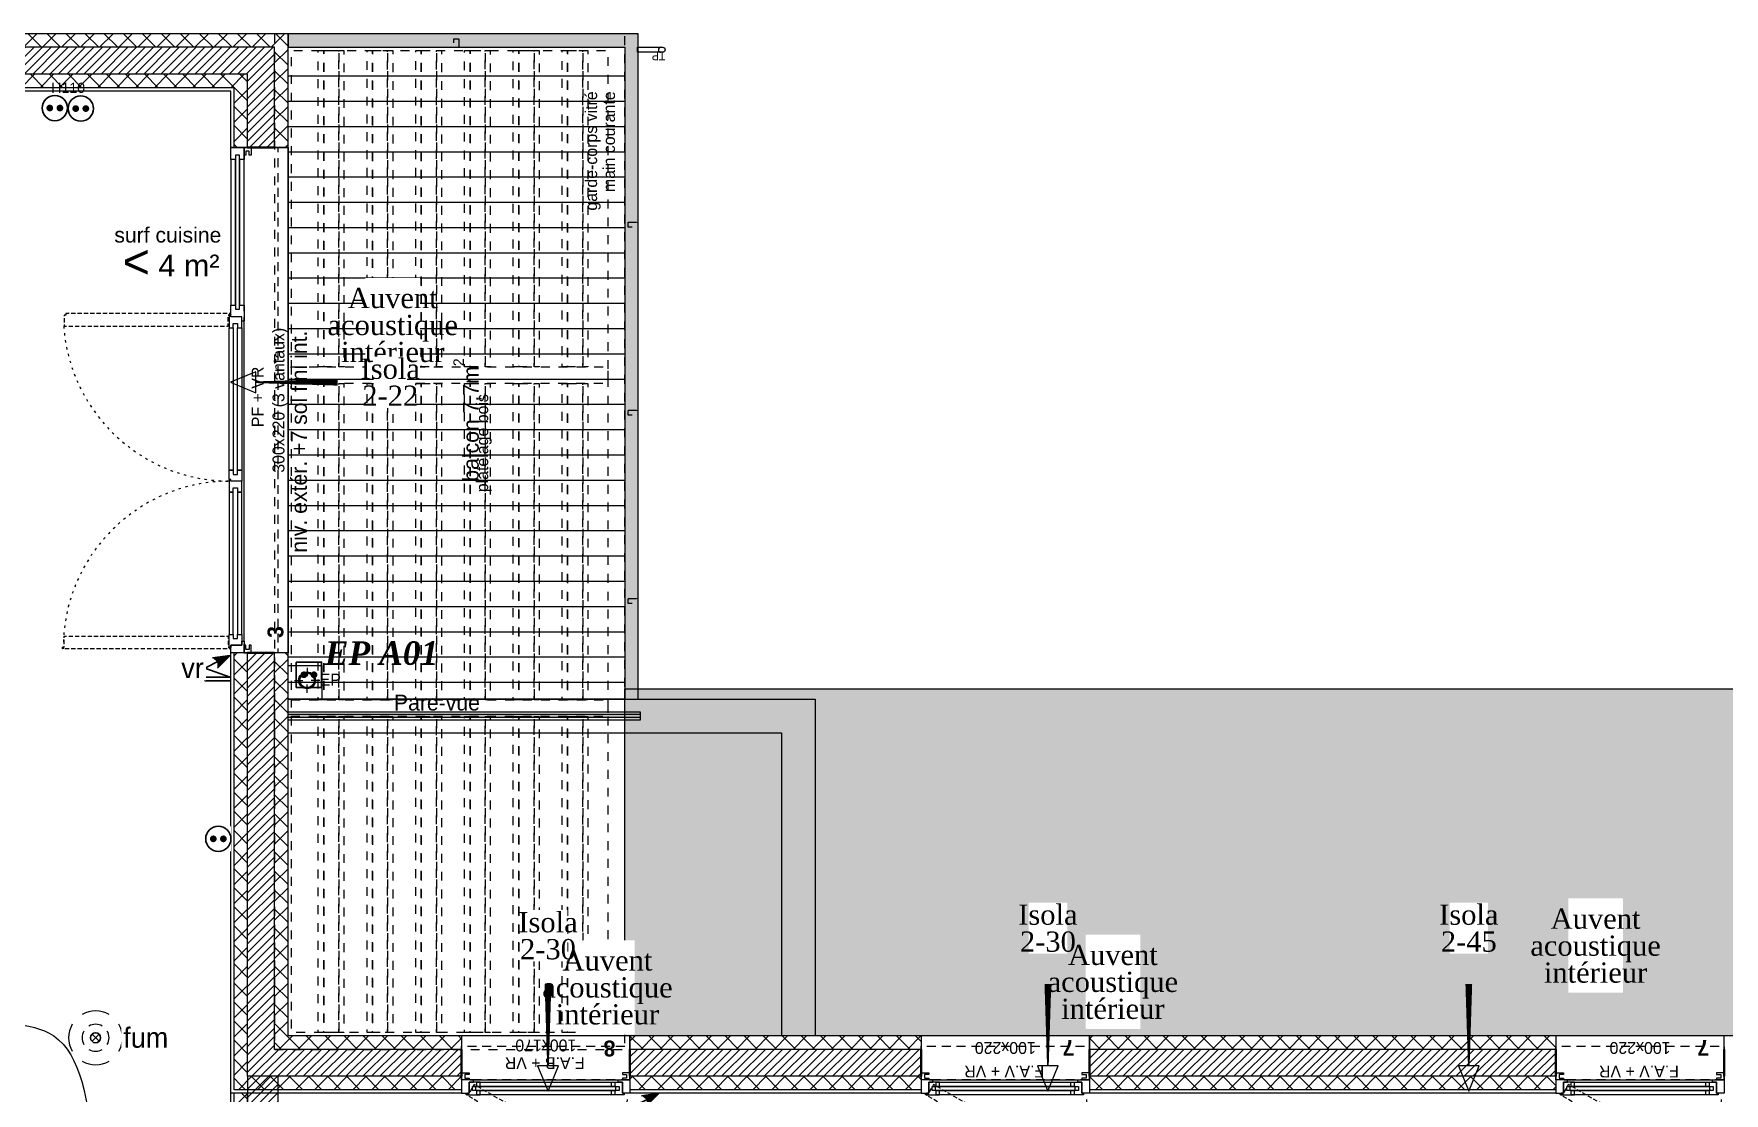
# Model space of a CAD drawing. Header units: centimetres. Extents: x 2738 to 7810, y 2495 to 5758.
# Drawn here: x 5058 to 6062, y 4883 to 5512 of the extents above; entities that cross this region are included whole.
import ezdxf

# ---------------------------------------------------------------- set-up
doc = ezdxf.new("R2010")
doc.units = ezdxf.units.CM
doc.header["$LTSCALE"] = 12.7
for name, pattern in [('Style de ligne -1', [0.83328, 0.41656, -0.41672]), ('Style de ligne -11', [0.694444, 0.41656, -0.277884]), ('Style de ligne -12', [0.328084, 0.109361, -0.218723]), ('Style de ligne -13', [0.295276, 0.19685, -0.098425]), ('Style de ligne -14', [0.295276, 0.19685, -0.098425]), ('Style de ligne -17', [0.694444, 0.41656, -0.277884]), ('Style de ligne -18', [0.328084, 0.109361, -0.218723]), ('VW-01', [0.83312, 0.41656, -0.41656])]:
    doc.linetypes.add(name, pattern=pattern)
doc.layers.get('0').update_dxf_attribs({"lineweight": 5})
for name, color, linetype, lineweight in [('B GÈnÈral', 7, 'Continuous', 5), ('B Général', 7, 'Continuous', 5), ('C ANNOTATIONS-prestations', 7, 'Continuous', 5), ('Général', 7, 'Continuous', 5), ('prlm-ELEC-CFO', 1, 'Continuous', 25), ('prlm-ELEC-SSI', 1, 'Continuous', 25)]:
    doc.layers.add(name, color=color, linetype=linetype, lineweight=lineweight)
doc.layers.add('prlm-EAU-EPEXT', color=7, linetype='Continuous', lineweight=18, true_color=0x4c8599)
doc.layers.add('prlm-VMC', color=93, linetype='Continuous')
doc.styles.add('Arial', font='arial.ttf')
doc.styles.add('Eurostile', font='')
doc.styles.add('Eurostile (bold)', font='')
doc.styles.add('prlm-elec-cfo', font='comic.ttf', dxfattribs={"height": 12})
doc.styles.add('prlm-elec-ssi', font='comic.ttf', dxfattribs={"height": 12})
doc.styles.add('prlm-sejc', font='arial.ttf', dxfattribs={"height": 20})
doc.styles.add('prlm-vmc', font='pala.ttf', dxfattribs={"height": 14})
doc.styles.add('Times New Roman (bold italic)', font='timesbi.ttf')
doc.styles.get('Eurostile').set_extended_font_data('Eurostile')
doc.styles.get('Eurostile (bold)').set_extended_font_data('Eurostile', bold=True)
pattern_1 = [(225, (0, 0), (5.656854, -5.656854), []), (315, (0, 0), (-5.656854, -5.656854), [])]
pattern_2 = [(45, (0, 0), (2.4253472, -2.6458333), [])]
pattern_3 = [(135, (0, 0), (-5.656854, -5.656854), []), (225, (0, 0), (-5.656854, 5.656854), [])]
pattern_4 = [(-135, (0, 0), (5.656854, -5.656854), []), (-45, (0, 0), (-5.656854, -5.656854), [])]

# ---------------------------------------------------------------- blocks, each defined once
blk = doc.blocks.new('TP')
at = {"linetype": 'Continuous', "lineweight": 5, "flags": 128}
blk.add_lwpolyline([(-6.7, -5, -1), (-6.7, -2), (8.3, -2), (8.3, -5)], format="xyb", close=True, dxfattribs=at)
at = {"linetype": 'Continuous', "lineweight": 5}
blk.add_arc((-5.7, -3.5), 1.5, 270, 90, dxfattribs=at)
at = {"insert": (-8.3, -2), "char_height": 4.71, "attachment_point": 7, "line_spacing_factor": 0.894142, "style": 'Eurostile'}
blk.add_mtext('TP', dxfattribs=at)
blk = doc.blocks.new('Groupe-6-1')
at = {"layer": 'B Général', "color": 7, "linetype": 'Continuous', "lineweight": 5}
for p, q in [((5209, 5487.4), (5409, 5487.4)), ((5209, 5472.4), (5409, 5472.4)), ((5209, 5457.4), (5409, 5457.4)), ((5209, 5442.4), (5409, 5442.4)), ((5209, 5427.4), (5409, 5427.4)), ((5209, 5412.4), (5409, 5412.4)), ((5209, 5397.4), (5409, 5397.4)), ((5209, 5382.4), (5409, 5382.4)), ((5209, 5367.4), (5409, 5367.4)), ((5209, 5352.4), (5409, 5352.4)), ((5209, 5337.4), (5409, 5337.4)), ((5209, 5322.4), (5409, 5322.4)), ((5209, 5307.4), (5409, 5307.4)), ((5209, 5292.4), (5409, 5292.4)), ((5209, 5277.4), (5409, 5277.4)), ((5209, 5262.4), (5409, 5262.4)), ((5209, 5247.4), (5409, 5247.4)), ((5209, 5232.4), (5409, 5232.4)), ((5209, 5217.4), (5409, 5217.4)), ((5209, 5202.4), (5409, 5202.4)), ((5209, 5187.4), (5409, 5187.4)), ((5209, 5172.4), (5409, 5172.4)), ((5209, 5157.4), (5409, 5157.4)), ((5209, 5142.4), (5409, 5142.4)), ((5209, 5127.4), (5409, 5127.4))]:
    blk.add_line(p, q, dxfattribs=at)
blk = doc.blocks.new('Groupe-7-1')
at = {"layer": 'B GÈnÈral', "linetype": 'Continuous', "lineweight": 0, "true_color": 0xbbbbbb}
blk.add_hatch(color=9, dxfattribs=at).paths.add_polyline_path([(5417, 5117.4), (5417, 5512.4), (5209, 5512.4), (5209, 5504.4), (5409, 5504.4), (5409, 5117.4)])
at = {"layer": 'B Général', "color": 7, "linetype": 'Continuous', "lineweight": 5, "flags": 128}
for points in [[(5417, 5117.4), (5417, 5512.4), (5209, 5512.4), (5209, 5504.4), (5409, 5504.4), (5409, 5117.4)], [(5209, 5504.4), (5409, 5504.4), (5409, 5117.4), (5209, 5117.4)]]:
    blk.add_lwpolyline(points, close=True, dxfattribs=at)
at = {"layer": 'C ANNOTATIONS-prestations', "color": 7, "linetype": 'Style de ligne -1', "lineweight": 5, "flags": 128}
for points in [[(5310.4, 5509.4), (5310.4, 5504.4), (5307.4, 5504.4), (5307.4, 5509.4)], [(5411, 5400.6), (5416, 5400.6), (5416, 5397.6), (5411, 5397.6)], [(5411, 5288.9), (5416, 5288.9), (5416, 5285.9), (5411, 5285.9)], [(5411, 5177.1), (5416, 5177.1), (5416, 5174.1), (5411, 5174.1)]]:
    blk.add_lwpolyline(points, close=True, dxfattribs=at)
at = {"layer": 'B Général', "color": 7}
blk.add_blockref('Groupe-6-1', (0, 0), dxfattribs=at)
at = {"layer": 'B Général', "color": 7, "insert": (5210.8, 5204.3), "char_height": 9.412, "attachment_point": 1, "rotation": 90, "line_spacing_factor": 0.894142, "style": 'Eurostile'}
blk.add_mtext('niv. extér. +7 sol fini int.', dxfattribs=at)
at = {"layer": 'C ANNOTATIONS-prestations', "color": 7, "char_height": 7.059, "attachment_point": 1, "rotation": 90, "line_spacing_factor": 0.894142, "style": 'Eurostile'}
for s, insert in [('garde-corps vitré', (5385.5, 5407.4)), ('main courante', (5396.1, 5418.4)), ('platelage bois', (5320.8, 5240.2))]:
    blk.add_mtext(s, dxfattribs=dict(at, insert=insert))
at = {"layer": 'C ANNOTATIONS-prestations', "insert": (5307.2, 5322), "char_height": 9.412, "attachment_point": 3, "rotation": 90, "line_spacing_factor": 0.894142, "style": 'Eurostile'}
blk.add_mtext('balcon 7,7m{\\H0.6667x;\\S2 ^ ;}', dxfattribs=at)
blk = doc.blocks.new('PF 300.220 + VR (3 vantaux)')
at = {"layer": 'B Général', "color": 7, "linetype": 'Continuous', "lineweight": 13}
for p, q in [((-150, 7), (-150, 17)), ((150, 7), (150, 17))]:
    blk.add_line(p, q, dxfattribs=at)
at = {"layer": 'B Général', "color": 7, "linetype": 'Continuous', "lineweight": 35}
for p, q in [((-150, 7), (-150, -9)), ((150, 7), (150, -9))]:
    blk.add_line(p, q, dxfattribs=at)
at = {"layer": 'B Général'}
blk.add_line((-143, 9), (47, 9), dxfattribs=at)
at = {"layer": 'B Général', "color": 7, "linetype": 'Style de ligne -13', "lineweight": 5, "flags": 128}
for points in [[(-147.5, 117), (-146.5, 117), (-146.5, 116), (-140, 116), (-140, 18.5), (-146.5, 18.5), (-146.5, 17.5), (-147.5, 17.5)], [(51.5, 115), (50.5, 115), (50.5, 116), (44, 116), (44, 18.5), (50.5, 18.5), (50.5, 17.5), (51.5, 17.5)]]:
    blk.add_lwpolyline(points, close=True, dxfattribs=at)
at = {"layer": 'B Général', "lineweight": 5, "flags": 128}
for points in [[(-143, 10.5), (-143, 9), (-150, 9), (-150, 17), (-145.5, 17), (-145.5, 10.5)], [(-54.5, 18), (-139, 18), (-139, 15.5), (-54.5, 15.5)], [(-54.5, 13), (-139, 13), (-139, 10.5), (-54.5, 10.5)], [(-41.5, 18), (43, 18), (43, 15.5), (-41.5, 15.5)], [(-41.5, 13), (43, 13), (43, 10.5), (-41.5, 10.5)], [(56.5, 17), (56.5, 14.2), (54, 14.2), (54, 11.8), (56.5, 11.8), (56.5, 9), (47, 9), (47, 10.5), (49.5, 10.5), (49.5, 17)], [(145.5, 14.2), (54, 14.2), (54, 11.8), (145.5, 11.8)], [(143, 17), (56.5, 17), (56.5, 14.2), (143, 14.2)], [(143, 11.8), (56.5, 11.8), (56.5, 9), (143, 9)], [(145.5, 14.2), (143, 14.2), (143, 17), (150, 17), (150, 9), (143, 9), (143, 11.8), (145.5, 11.8)], [(-150, 9), (-150, 5), (-145.5, 5), (-145.5, 6), (-148, 6), (-148, 8), (-145.5, 8), (-145.5, 9)], [(150, 9), (150, 5), (145.5, 5), (145.5, 6), (148, 6), (148, 8), (145.5, 8), (145.5, 9)]]:
    blk.add_lwpolyline(points, close=True, dxfattribs=at)
at = {"layer": 'B Général', "color": 7, "linetype": 'Continuous', "lineweight": 5, "flags": 128}
for points in [[(-139, 15.5), (-141.5, 15.5), (-141.5, 13), (-139, 13), (-139, 10.5), (-145.5, 10.5), (-145.5, 17), (-146.5, 17), (-146.5, 18), (-139, 18)], [(-54.5, 15.5), (-52, 15.5), (-52, 13), (-54.5, 13), (-54.5, 10.5), (-48, 10.5), (-48, 17), (-47, 17), (-47, 18), (-54.5, 18)], [(-41.5, 15.5), (-44, 15.5), (-44, 13), (-41.5, 13), (-41.5, 10.5), (-48, 10.5), (-48, 17), (-47, 17), (-47, 18), (-41.5, 18)], [(43, 15.5), (45.5, 15.5), (45.5, 13), (43, 13), (43, 10.5), (49.5, 10.5), (49.5, 17), (50.5, 17), (50.5, 18), (43, 18)]]:
    blk.add_lwpolyline(points, close=True, dxfattribs=at)
at = {"layer": 'B Général', "color": 7, "linetype": 'Style de ligne -11', "lineweight": 5, "flags": 128}
blk.add_lwpolyline([(-150, 9), (150, 9), (150, -11), (-150, -11)], close=True, dxfattribs=at)
at = {"layer": 'B Général', "lineweight": 13, "flags": 128}
blk.add_lwpolyline([(150, -9), (150, -17), (-150, -17), (-150, -9)], dxfattribs=at)
at = {"layer": 'B Général'}
for centre in [(-147, 17.5), (51, 17.5)]:
    blk.add_circle(centre, 0.5, dxfattribs=at)
at = {"layer": 'B Général', "color": 7, "linetype": 'Style de ligne -12', "lineweight": 5}
for centre, start, end in [((-147, 17.5), 0.2938, 90.2879), ((51, 17.5), 94.0649, 179.7062)]:
    blk.add_arc(centre, 99, start, end, dxfattribs=at)
at = {"layer": 'B Général', "insert": (2, 4.6), "char_height": 7.06, "attachment_point": 2, "rotation": 360, "line_spacing_factor": 0.894142, "style": 'Eurostile'}
blk.add_mtext('PF + VR', dxfattribs=at)
at = {"layer": 'C ANNOTATIONS-prestations', "rotation": 360, "line_spacing_factor": 0.894142}
for s, insert, char_height, attachment_point, style in [('3', (-141.1, -4.8), 9.41, 1, 'Eurostile (bold)'), ('300x220 (3 vantaux) ', (0, -7.8), 7.059, 2, 'Eurostile')]:
    blk.add_mtext(s, dxfattribs=dict(at, insert=insert, char_height=char_height, attachment_point=attachment_point, style=style))
blk = doc.blocks.new('F 100x220 (all. vitrée fixe) + VR')
at = {"layer": 'B Général', "color": 7, "linetype": 'Continuous', "lineweight": 35}
for p, q in [((-50, 7), (-50, -9)), ((50, 7), (50, -9))]:
    blk.add_line(p, q, dxfattribs=at)
at = {"layer": 'B Général'}
blk.add_line((45, 9), (-45, 9), dxfattribs=at)
at = {"layer": 'B Général', "color": 7, "linetype": 'Style de ligne -14', "lineweight": 5, "flags": 128}
blk.add_lwpolyline([(-35.7, 65.8), (-36.2, 65), (-35.3, 64.5), (-38.6, 58.8), (42.6, 11.9), (45.9, 17.6), (46.8, 17.1), (47.2, 17.9)], close=True, dxfattribs=at)
at = {"layer": 'B Général', "lineweight": 5, "flags": 128}
for points in [[(-43, 10.5), (-43, 9), (-50, 9), (-50, 17), (-45.5, 17), (-45.5, 10.5)], [(-43.5, 15.5), (43.5, 15.5), (43.5, 13), (-43.5, 13)], [(-41, 18), (41, 18), (41, 15.5), (-41, 15.5)], [(-41, 13), (41, 13), (41, 10.5), (-41, 10.5)], [(43, 10.5), (43, 9), (50, 9), (50, 17), (45.5, 17), (45.5, 10.5)], [(-50, 9), (-50, 5), (-45.5, 5), (-45.5, 6), (-48, 6), (-48, 8), (-45.5, 8), (-45.5, 9)], [(50, 9), (50, 5), (45.5, 5), (45.5, 6), (48, 6), (48, 8), (45.5, 8), (45.5, 9)]]:
    blk.add_lwpolyline(points, close=True, dxfattribs=at)
at = {"layer": 'B Général', "color": 7, "linetype": 'Continuous', "lineweight": 5, "flags": 128}
for points in [[(-39, 15.5), (-41.5, 15.5), (-41.5, 13), (-39, 13), (-39, 10.5), (-45.5, 10.5), (-45.5, 17), (-46.5, 17), (-46.5, 18), (-39, 18)], [(39, 15.5), (41.5, 15.5), (41.5, 13), (39, 13), (39, 10.5), (45.5, 10.5), (45.5, 17), (46.5, 17), (46.5, 18), (39, 18)]]:
    blk.add_lwpolyline(points, close=True, dxfattribs=at)
at = {"layer": 'B Général', "color": 7, "linetype": 'Style de ligne -17', "lineweight": 5, "flags": 128}
blk.add_lwpolyline([(-50, 9), (50, 9), (50, -11), (-50, -11)], close=True, dxfattribs=at)
at = {"layer": 'B Général', "lineweight": 13, "flags": 128}
blk.add_lwpolyline([(-50, -9), (-50, -17), (50, -17), (50, -9)], dxfattribs=at)
at = {"layer": 'B Général'}
blk.add_circle((47, 17.5), 0.5, dxfattribs=at)
at = {"layer": 'B Général', "color": 7, "linetype": 'Style de ligne -18', "lineweight": 5}
blk.add_arc((49, 17.5), 97.5, 150.2938, 179.7062, dxfattribs=at)
at = {"layer": 'B Général', "color": 7, "insert": (-23.1, 7.7), "char_height": 7.06, "attachment_point": 1, "line_spacing_factor": 0.894142, "style": 'Eurostile'}
blk.add_mtext('F.A.V + VR', dxfattribs=at)
at = {"layer": 'C ANNOTATIONS-prestations', "insert": (-41.1, -5.2), "char_height": 9.41, "attachment_point": 1, "rotation": 360, "line_spacing_factor": 0.894142, "style": 'Eurostile (bold)'}
blk.add_mtext('7', dxfattribs=at)
at = {"layer": 'C ANNOTATIONS-prestations', "insert": (0, -6.3), "char_height": 7.06, "width": 100, "attachment_point": 2, "rotation": 360, "line_spacing_factor": 0.894142, "style": 'Eurostile'}
blk.add_mtext('100x220', dxfattribs=at)
blk = doc.blocks.new('F 100x170 (allège pleine + VR')
at = {"layer": 'B Général', "color": 7, "linetype": 'Continuous', "lineweight": 35}
for p, q in [((-50, 7), (-50, -9)), ((50, 7), (50, -9))]:
    blk.add_line(p, q, dxfattribs=at)
at = {"layer": 'B Général'}
blk.add_line((45, 9), (-45, 9), dxfattribs=at)
at = {"layer": 'B Général', "color": 7, "linetype": 'Style de ligne -13', "lineweight": 5, "flags": 128}
blk.add_lwpolyline([(-35.7, 65.8), (-36.2, 65), (-35.3, 64.5), (-38.6, 58.8), (42.6, 11.9), (45.9, 17.6), (46.8, 17.1), (47.2, 17.9)], close=True, dxfattribs=at)
at = {"layer": 'B Général', "lineweight": 5, "flags": 128}
for points in [[(-43, 10.5), (-43, 9), (-50, 9), (-50, 17), (-45.5, 17), (-45.5, 10.5)], [(-43.5, 15.5), (43.5, 15.5), (43.5, 13), (-43.5, 13)], [(-41, 18), (41, 18), (41, 15.5), (-41, 15.5)], [(-41, 13), (41, 13), (41, 10.5), (-41, 10.5)], [(43, 10.5), (43, 9), (50, 9), (50, 17), (45.5, 17), (45.5, 10.5)], [(-50, 9), (-50, 5), (-45.5, 5), (-45.5, 6), (-48, 6), (-48, 8), (-45.5, 8), (-45.5, 9)], [(50, 9), (50, 5), (45.5, 5), (45.5, 6), (48, 6), (48, 8), (45.5, 8), (45.5, 9)]]:
    blk.add_lwpolyline(points, close=True, dxfattribs=at)
at = {"layer": 'B Général', "color": 7, "linetype": 'Continuous', "lineweight": 5, "flags": 128}
for points in [[(-39, 15.5), (-41.5, 15.5), (-41.5, 13), (-39, 13), (-39, 10.5), (-45.5, 10.5), (-45.5, 17), (-46.5, 17), (-46.5, 18), (-39, 18)], [(39, 15.5), (41.5, 15.5), (41.5, 13), (39, 13), (39, 10.5), (45.5, 10.5), (45.5, 17), (46.5, 17), (46.5, 18), (39, 18)]]:
    blk.add_lwpolyline(points, close=True, dxfattribs=at)
at = {"layer": 'B Général', "color": 7, "linetype": 'Style de ligne -11', "lineweight": 5, "flags": 128}
blk.add_lwpolyline([(-50, 9), (50, 9), (50, -11), (-50, -11)], close=True, dxfattribs=at)
at = {"layer": 'B Général', "lineweight": 13, "flags": 128}
blk.add_lwpolyline([(-50, -9), (-50, -17), (50, -17), (50, -9)], dxfattribs=at)
at = {"layer": 'B Général'}
blk.add_circle((47, 17.5), 0.5, dxfattribs=at)
at = {"layer": 'B Général', "color": 7, "linetype": 'Style de ligne -12', "lineweight": 5}
blk.add_arc((49, 17.5), 97.5, 150.2938, 179.7062, dxfattribs=at)
at = {"layer": 'B Général', "color": 7, "insert": (-23.1, 2.7), "char_height": 7.06, "attachment_point": 1, "line_spacing_factor": 0.894142, "style": 'Eurostile'}
blk.add_mtext('F.A.B + VR', dxfattribs=at)
at = {"layer": 'C ANNOTATIONS-prestations', "rotation": 360, "line_spacing_factor": 0.894142}
for s, insert, char_height, attachment_point, style in [('8', (-41.3, -4.8), 9.41, 1, 'Eurostile (bold)'), ('100x170', (0, -7.8), 7.06, 2, 'Eurostile')]:
    blk.add_mtext(s, dxfattribs=dict(at, insert=insert, char_height=char_height, attachment_point=attachment_point, style=style))
blk = doc.blocks.new('EP')
at = {"layer": 'B GÈnÈral', "linetype": 'Continuous', "lineweight": 0}
h = blk.add_hatch(color=7, dxfattribs=at)
edge = h.paths.add_edge_path()
edge.add_arc((0, 0), 5, 0, 180, ccw=False)
edge.add_arc((0, 0), 5, 180, 360, ccw=False)
edge = h.paths.add_edge_path()
edge.add_arc((0, 0), 4.33, 0, 180, ccw=False)
edge.add_arc((0, 0), 4.33, 180, 360, ccw=False)
at = {"layer": 'B Général', "color": 7, "linetype": 'Continuous', "lineweight": 5}
for p, q in [((-7.5, 0), (-2.5, 0)), ((0, 7.5), (0, 2.5)), ((7.5, 0), (2.5, 0)), ((0, -7.5), (0, -2.5))]:
    blk.add_line(p, q, dxfattribs=at)
at = {"layer": 'B Général', "color": 7, "linetype": 'Continuous', "lineweight": 5, "flags": 128}
for points in [[(-5, 0, -1), (5, 0, -1)], [(-4.3, 0, -1), (4.3, 0, -1)]]:
    blk.add_lwpolyline(points, format="xyb", close=True, dxfattribs=at)
at = {"layer": 'C ANNOTATIONS-prestations', "insert": (7.5, 4), "char_height": 7.06, "attachment_point": 1, "line_spacing_factor": 0.894142, "style": 'Eurostile'}
blk.add_mtext('EP', dxfattribs=at)
blk = doc.blocks.new('Groupe-24-1')
at = {"layer": 'C ANNOTATIONS-prestations', "linetype": 'VW-01', "flags": 128}
for points in [[(5201, 5512.4), (5201, 4909.4), (5409, 4909.4), (5409, 5512.4)], [(5399, 4919.4), (5211, 4919.4), (5211, 5502.4), (5399, 5502.4)], [(5226.9, 5502.4), (5230.2, 5502.4), (5230.2, 5314.7), (5226.9, 5314.7)], [(5230.2, 5502.4), (5239.2, 5502.4), (5239.2, 5314.7), (5230.2, 5314.7)], [(5239.2, 5502.4), (5242.2, 5502.4), (5242.2, 5314.7), (5239.2, 5314.7)], [(5255.9, 5502.4), (5259.1, 5502.4), (5259.1, 5314.7), (5255.9, 5314.7)], [(5259.1, 5502.4), (5268.1, 5502.4), (5268.1, 5314.7), (5259.1, 5314.7)], [(5268.1, 5502.4), (5271.2, 5502.4), (5271.2, 5314.7), (5268.1, 5314.7)], [(5284.9, 5502.4), (5288.1, 5502.4), (5288.1, 5314.7), (5284.9, 5314.7)], [(5288.1, 5502.4), (5297.1, 5502.4), (5297.1, 5314.7), (5288.1, 5314.7)], [(5297.1, 5502.4), (5300.2, 5502.4), (5300.2, 5314.7), (5297.1, 5314.7)], [(5313.8, 5502.4), (5317.1, 5502.4), (5317.1, 5314.7), (5313.8, 5314.7)], [(5317.1, 5502.4), (5326.1, 5502.4), (5326.1, 5314.7), (5317.1, 5314.7)], [(5326.1, 5502.4), (5329.1, 5502.4), (5329.1, 5314.7), (5326.1, 5314.7)], [(5342.8, 5502.4), (5346.1, 5502.4), (5346.1, 5314.7), (5342.8, 5314.7)], [(5346.1, 5502.4), (5355.1, 5502.4), (5355.1, 5314.7), (5346.1, 5314.7)], [(5355.1, 5502.4), (5358.1, 5502.4), (5358.1, 5314.7), (5355.1, 5314.7)], [(5371.8, 5502.4), (5375, 5502.4), (5375, 5314.7), (5371.8, 5314.7)], [(5375, 5502.4), (5384, 5502.4), (5384, 5314.7), (5375, 5314.7)], [(5384, 5502.4), (5387.1, 5502.4), (5387.1, 5314.7), (5384, 5314.7)], [(5211, 5314.7), (5399, 5314.7), (5399, 5304.7), (5211, 5304.7)], [(5226.9, 5304.7), (5230.2, 5304.7), (5230.2, 5117), (5226.9, 5117)], [(5230.2, 5304.7), (5239.2, 5304.7), (5239.2, 5117), (5230.2, 5117)], [(5239.2, 5304.7), (5242.2, 5304.7), (5242.2, 5117), (5239.2, 5117)], [(5255.9, 5304.7), (5259.1, 5304.7), (5259.1, 5117), (5255.9, 5117)], [(5259.1, 5304.7), (5268.1, 5304.7), (5268.1, 5117), (5259.1, 5117)], [(5268.1, 5304.7), (5271.2, 5304.7), (5271.2, 5117), (5268.1, 5117)], [(5284.9, 5304.7), (5288.1, 5304.7), (5288.1, 5117), (5284.9, 5117)], [(5288.1, 5304.7), (5297.1, 5304.7), (5297.1, 5117), (5288.1, 5117)], [(5297.1, 5304.7), (5300.2, 5304.7), (5300.2, 5117), (5297.1, 5117)], [(5313.8, 5304.7), (5317.1, 5304.7), (5317.1, 5117), (5313.8, 5117)], [(5317.1, 5304.7), (5326.1, 5304.7), (5326.1, 5117), (5317.1, 5117)], [(5326.1, 5304.7), (5329.1, 5304.7), (5329.1, 5117), (5326.1, 5117)], [(5342.8, 5304.7), (5346.1, 5304.7), (5346.1, 5117), (5342.8, 5117)], [(5346.1, 5304.7), (5355.1, 5304.7), (5355.1, 5117), (5346.1, 5117)], [(5355.1, 5304.7), (5358.1, 5304.7), (5358.1, 5117), (5355.1, 5117)], [(5371.8, 5304.7), (5375, 5304.7), (5375, 5117), (5371.8, 5117)], [(5375, 5304.7), (5384, 5304.7), (5384, 5117), (5375, 5117)], [(5384, 5304.7), (5387.1, 5304.7), (5387.1, 5117), (5384, 5117)], [(5211, 5117), (5399, 5117), (5399, 5107), (5211, 5107)], [(5226.9, 5107), (5230.2, 5107), (5230.2, 4919.4), (5226.9, 4919.4)], [(5230.2, 5107), (5239.2, 5107), (5239.2, 4919.4), (5230.2, 4919.4)], [(5239.2, 5107), (5242.2, 5107), (5242.2, 4919.4), (5239.2, 4919.4)], [(5255.9, 5107), (5259.1, 5107), (5259.1, 4919.4), (5255.9, 4919.4)], [(5259.1, 5107), (5268.1, 5107), (5268.1, 4919.4), (5259.1, 4919.4)], [(5268.1, 5107), (5271.2, 5107), (5271.2, 4919.4), (5268.1, 4919.4)], [(5284.9, 5107), (5288.1, 5107), (5288.1, 4919.4), (5284.9, 4919.4)], [(5288.1, 5107), (5297.1, 5107), (5297.1, 4919.4), (5288.1, 4919.4)], [(5297.1, 5107), (5300.2, 5107), (5300.2, 4919.4), (5297.1, 4919.4)], [(5313.8, 5107), (5317.1, 5107), (5317.1, 4919.4), (5313.8, 4919.4)], [(5317.1, 5107), (5326.1, 5107), (5326.1, 4919.4), (5317.1, 4919.4)], [(5326.1, 5107), (5329.1, 5107), (5329.1, 4919.4), (5326.1, 4919.4)], [(5342.8, 5107), (5346.1, 5107), (5346.1, 4919.4), (5342.8, 4919.4)], [(5346.1, 5107), (5355.1, 5107), (5355.1, 4919.4), (5346.1, 4919.4)], [(5355.1, 5107), (5358.1, 5107), (5358.1, 4919.4), (5355.1, 4919.4)], [(5371.8, 5107.1), (5375, 5107.1), (5375, 4919.4), (5371.8, 4919.4)], [(5375, 5107.1), (5384, 5107.1), (5384, 4919.4), (5375, 4919.4)], [(5384, 5107.1), (5387.1, 5107.1), (5387.1, 4919.4), (5384, 4919.4)]]:
    blk.add_lwpolyline(points, close=True, dxfattribs=at)
blk = doc.blocks.new('xi.epext')
at = {"layer": 'prlm-EAU-EPEXT', "color": 7, "linetype": 'Continuous', "lineweight": 18}
blk.add_circle((0, 0), 5, dxfattribs=at)
blk = doc.blocks.new('Groupe-27-1')
at = {"layer": 'prlm-EAU-EPEXT'}
blk.add_blockref('xi.epext', (5220.3, 5128.5), dxfattribs=at)
at = {"layer": 'prlm-EAU-EPEXT', "insert": (5230.8, 5151.7), "char_height": 13.99, "width": 86.195, "attachment_point": 1, "line_spacing_factor": 1.004802, "style": 'Times New Roman (bold italic)'}
blk.add_mtext('EP A01', dxfattribs=at)
blk = doc.blocks.new('xi.FUM')
at = {"color": 0}
blk.add_wipeout([(-10.6, -10.6), (-15, 0), (-10.6, 10.6), (0, 15), (10.6, 10.6), (15, 0), (10.6, -10.6), (0, -15)], dxfattribs=at).dxf.layer = 'prlm-ELEC-SSI'
at = {"layer": 'prlm-ELEC-SSI', "color": 0}
for points in [[(-2.1, 2.1), (2.1, -2.1)], [(2.1, 2.1), (-2.1, -2.1)]]:
    blk.add_lwpolyline(points, dxfattribs=at)
blk.add_circle((0, 0), 3, dxfattribs=at)
at = {"layer": 'prlm-ELEC-SSI', "color": 0, "lineweight": 13}
for radius, start, end in [(16, 60, 120), (16, 150, 210), (8, 150, 210), (8, 60, 120), (8, 330, 30), (16, 330, 30), (8, 240, 300), (16, 240, 300)]:
    blk.add_arc((0, 0), radius, start, end, dxfattribs=at)
blk = doc.blocks.new('xi.4m²')
at = {"color": 0}
blk.add_wipeout([(-34.5, 20.5), (34.5, 20.5), (34.5, -20.5), (-34.5, -20.5)], dxfattribs=at).dxf.layer = 'prlm-ELEC-CFO'
at = {"layer": 'prlm-ELEC-CFO', "color": 0, "attachment_point": 6, "line_spacing_factor": 0.8, "style": 'prlm-sejc'}
for s, insert, char_height in [('surf cuisine', (30.4, 8.9), 9), ('4 m²', (29.3, -9.2), 13)]:
    blk.add_mtext(s, dxfattribs=dict(at, insert=insert, char_height=char_height))
at = {"layer": 'prlm-ELEC-CFO', "color": 0, "style": 'prlm-sejc', "flags": 8}
blk.add_attdef('?', (-28.3, -16.8), '', height=20, dxfattribs=at)
blk = doc.blocks.new('xi.PC')
at = {"color": 0, "lineweight": 5}
blk.add_wipeout([(-7.5, -7.5), (7.5, -7.5), (7.5, 7.5), (-7.5, 7.5)], dxfattribs=at).dxf.layer = 'prlm-ELEC-CFO'
at = {"layer": 'prlm-ELEC-CFO', "color": 0, "linetype": 'ByBlock', "lineweight": 5, "const_width": 2}
for points in [[(-4, 0, 1), (-2, 0, 1)], [(2, 0, 1), (4, 0, 1)]]:
    blk.add_lwpolyline(points, format="xyb", close=True, dxfattribs=at)
at = {"layer": 'prlm-ELEC-CFO', "color": 0, "linetype": 'ByBlock', "lineweight": -2}
blk.add_circle((0, 0), 7.5, dxfattribs=at)
blk = doc.blocks.new('xi.VR')
at = {"layer": 'prlm-ELEC-CFO', "lineweight": 5}
blk.add_hatch(color=0, dxfattribs=at).paths.add_polyline_path([(-3, 6), (-0.1, 3.7), (0, 0), (7.5, 7.5)])
at = {"layer": 'prlm-ELEC-CFO', "color": 0}
for points in [[(1, 4.2), (-7.5, 0), (7.5, -5.5), (-7.5, -5.5), (-7.5, -7.5), (7.5, -7.5)], [(-3, 6), (7.5, 7.5), (0, 0)]]:
    blk.add_lwpolyline(points, dxfattribs=at)
blk = doc.blocks.new('xi.PC-EXT')
at = {"layer": 'prlm-ELEC-CFO', "color": 0, "linetype": 'ByBlock', "lineweight": -2, "flags": 128}
blk.add_lwpolyline([(-7.5, 7.5), (7.5, 7.5), (7.5, -7.5), (-7.5, -7.5)], close=True, dxfattribs=at)
at = {"layer": 'prlm-ELEC-CFO', "color": 0, "linetype": 'ByBlock', "lineweight": 5, "const_width": 2}
for points in [[(-4, 0, 1), (-2, 0, 1)], [(2, 0, 1), (4, 0, 1)]]:
    blk.add_lwpolyline(points, format="xyb", close=True, dxfattribs=at)
blk = doc.blocks.new('xi.EA')
at = {"layer": 'prlm-VMC', "color": 0, "linetype": 'ByBlock', "lineweight": 5, "flags": 128}
blk.add_lwpolyline([(-6.2, -15), (6.2, -15), (0, 0)], close=True, dxfattribs=at)
at = {"layer": 'prlm-VMC', "color": 0, "linetype": 'ByBlock', "lineweight": -2, "flags": 128}
blk.add_lwpolyline([(0, -15, 1, 4, 0), (0, -63.6, 1, 1, 0)], format="xyseb", dxfattribs=at)
at = {"layer": 'prlm-VMC', "color": 0, "linetype": 'ByBlock', "lineweight": 5}
blk.add_solid([(0, 0), (6.2, -15), (-6.2, -15), (0, 0)], dxfattribs=at)
blk = doc.blocks.new('xi.PCHT')
at = {"color": 0, "lineweight": 5}
blk.add_wipeout([(-7.5, -7.5), (7.5, -7.5), (7.5, 7.5), (-7.5, 7.5)], dxfattribs=at).dxf.layer = 'prlm-ELEC-CFO'
at = {"layer": 'prlm-ELEC-CFO', "color": 0, "linetype": 'ByBlock', "lineweight": 5, "const_width": 2}
for points in [[(-4, 0, 1), (-2, 0, 1)], [(2, 0, 1), (4, 0, 1)]]:
    blk.add_lwpolyline(points, format="xyb", close=True, dxfattribs=at)
at = {"layer": 'prlm-ELEC-CFO', "color": 0, "linetype": 'ByBlock', "lineweight": -2}
blk.add_circle((0, 0), 7.5, dxfattribs=at)
blk = doc.blocks.new('xi.LL')
at = {"color": 0, "lineweight": 5}
blk.add_wipeout([(-7.5, -7.5), (7.5, -7.5), (7.5, 7.5), (-7.5, 7.5)], dxfattribs=at).dxf.layer = 'prlm-ELEC-CFO'
at = {"layer": 'prlm-ELEC-CFO', "color": 0, "linetype": 'ByBlock', "lineweight": 5, "const_width": 2}
for points in [[(-4, 0, 1), (-2, 0, 1)], [(2, 0, 1), (4, 0, 1)]]:
    blk.add_lwpolyline(points, format="xyb", close=True, dxfattribs=at)
at = {"layer": 'prlm-ELEC-CFO', "color": 0, "linetype": 'ByBlock', "lineweight": -2}
blk.add_circle((0, 0), 7.5, dxfattribs=at)

msp = doc.modelspace()

# ---------------------------------------------------------------- hatches: boundary and pattern name
at = {"layer": 'B GÈnÈral', "linetype": 'Continuous', "lineweight": 5, "true_color": 0x808080}
h = msp.add_hatch(dxfattribs=at)
h.set_pattern_fill('02_ISOLANT', color=8, angle=180, style=0, pattern_type=2)
h.set_pattern_definition(pattern_1)
h.paths.add_polyline_path([(5201, 5504.4), (5209, 5512.4), (4814, 5512.4), (4814, 5504.4)])
h = msp.add_hatch(dxfattribs=at)
h.set_pattern_fill('02_ISOLANT', color=8, angle=90, style=0, pattern_type=2)
h.set_pattern_definition(pattern_3)
h.paths.add_polyline_path([(5201, 5444.8), (5209, 5444.8), (5209, 5512.4), (5201, 5504.4)])
at = {"layer": 'B GÈnÈral', "linetype": 'Continuous', "lineweight": 5}
h = msp.add_hatch(dxfattribs=at)
h.set_pattern_fill('50_BETON', style=0, pattern_type=2)
h.set_pattern_definition(pattern_2)
h.paths.add_polyline_path([(5185, 5488.4), (5201, 5504.4), (4814, 5504.4), (4814, 5488.4)])
h = msp.add_hatch(dxfattribs=at)
h.set_pattern_fill('50_BETON', style=0, pattern_type=2)
h.set_pattern_definition(pattern_2)
h.paths.add_polyline_path([(5185, 5444.8), (5201, 5444.8), (5201, 5504.4), (5185, 5488.4)])
at = {"layer": 'B GÈnÈral', "linetype": 'Continuous', "lineweight": 5, "true_color": 0x808080}
h = msp.add_hatch(dxfattribs=at)
h.set_pattern_fill('02_ISOLANT', color=8, angle=180, style=0, pattern_type=2)
h.set_pattern_definition(pattern_1)
h.paths.add_polyline_path([(5177, 5480.4), (5185, 5488.4), (4814, 5488.4), (4814, 5480.4)])
h = msp.add_hatch(dxfattribs=at)
h.set_pattern_fill('02_ISOLANT', color=8, angle=90, style=0, pattern_type=2)
h.set_pattern_definition(pattern_3)
h.paths.add_polyline_path([(5177, 5444.8), (5185, 5444.8), (5185, 5488.4), (5177, 5480.4)])
h = msp.add_hatch(dxfattribs=at)
h.set_pattern_fill('02_ISOLANT', color=8, angle=90, style=0, pattern_type=2)
h.set_pattern_definition(pattern_3)
h.paths.add_polyline_path([(5177, 4885.4), (5185, 4893.4), (5185, 5144.8), (5177, 5144.8)])
at = {"layer": 'B GÈnÈral', "linetype": 'Continuous', "lineweight": 5}
h = msp.add_hatch(dxfattribs=at)
h.set_pattern_fill('50_BETON', style=0, pattern_type=2)
h.set_pattern_definition(pattern_2)
h.paths.add_polyline_path([(5185, 4893.4), (5201, 4909.4), (5201, 5144.8), (5185, 5144.8)])
at = {"layer": 'B GÈnÈral', "linetype": 'Continuous', "lineweight": 5, "true_color": 0x808080}
h = msp.add_hatch(dxfattribs=at)
h.set_pattern_fill('02_ISOLANT', color=8, angle=90, style=0, pattern_type=2)
h.set_pattern_definition(pattern_3)
h.paths.add_polyline_path([(5201, 4909.4), (5209, 4917.4), (5209, 5144.8), (5201, 5144.8)])
at = {"layer": 'B GÈnÈral', "linetype": 'Continuous', "lineweight": 0, "true_color": 0xeeeeee}
msp.add_hatch(color=7, dxfattribs=at).paths.add_polyline_path([(7810.5, 4901.3), (7638.5, 4901.3), (7638.5, 4917.4), (5409, 4917.4), (5409, 5123.4), (7810.5, 5123.4)])
at = {"layer": 'B GÈnÈral', "linetype": 'Continuous', "lineweight": 0, "true_color": 0xdddddd}
msp.add_hatch(color=254, dxfattribs=at).paths.add_polyline_path([(5209, 5108.4), (5418.2, 5108.4), (5418.2, 5106.4), (5209, 5106.4)])
at = {"layer": 'B GÈnÈral', "linetype": 'Continuous', "lineweight": 5, "true_color": 0x808080}
h = msp.add_hatch(dxfattribs=at)
h.set_pattern_fill('02_ISOLANT', color=8, angle=180, style=0, pattern_type=2)
h.set_pattern_definition(pattern_1)
h.paths.add_polyline_path([(5312.1, 4909.4), (5312.1, 4917.4), (5209, 4917.4), (5201, 4909.4)])
h = msp.add_hatch(dxfattribs=at)
h.set_pattern_fill('02_ISOLANT', color=8, angle=180, style=0, pattern_type=2)
h.set_pattern_definition(pattern_1)
h.paths.add_polyline_path([(5585, 4909.4), (5585, 4917.4), (5412.1, 4917.4), (5412.1, 4909.4)])
h = msp.add_hatch(dxfattribs=at)
h.set_pattern_fill('02_ISOLANT', color=8, angle=-180, style=0, pattern_type=2)
h.set_pattern_definition(pattern_4)
h.paths.add_polyline_path([(5962, 4909.4), (5962, 4917.4), (5685, 4917.4), (5685, 4909.4)])
at = {"layer": 'B GÈnÈral', "linetype": 'Continuous', "lineweight": 5}
h = msp.add_hatch(dxfattribs=at)
h.set_pattern_fill('50_BETON', style=0, pattern_type=2)
h.set_pattern_definition(pattern_2)
h.paths.add_polyline_path([(5312.1, 4893.4), (5312.1, 4909.4), (5201, 4909.4), (5185, 4893.4)])
h = msp.add_hatch(dxfattribs=at)
h.set_pattern_fill('50_BETON', style=0, pattern_type=2)
h.set_pattern_definition(pattern_2)
h.paths.add_polyline_path([(5585, 4893.4), (5585, 4909.4), (5412.1, 4909.4), (5412.1, 4893.4)])
h = msp.add_hatch(dxfattribs=at)
h.set_pattern_fill('50_BETON', style=0, pattern_type=2)
h.set_pattern_definition(pattern_2)
h.paths.add_polyline_path([(5962, 4893.4), (5962, 4909.4), (5685, 4909.4), (5685, 4893.4)])
at = {"layer": 'B GÈnÈral', "linetype": 'Continuous', "lineweight": 5, "true_color": 0x808080}
h = msp.add_hatch(dxfattribs=at)
h.set_pattern_fill('02_ISOLANT', color=8, angle=180, style=0, pattern_type=2)
h.set_pattern_definition(pattern_1)
h.paths.add_polyline_path([(5312.1, 4885.4), (5312.1, 4893.4), (5185, 4893.4), (5177, 4885.4)])
at = {"layer": 'B GÈnÈral', "linetype": 'Continuous', "lineweight": 5}
h = msp.add_hatch(dxfattribs=at)
h.set_pattern_fill('50_BETON', style=0, pattern_type=2)
h.set_pattern_definition(pattern_2)
h.paths.add_polyline_path([(5185, 4300.4), (5203, 4300.4), (5203, 4893.4), (5185, 4893.4)])
at = {"layer": 'B GÈnÈral', "linetype": 'Continuous', "lineweight": 5, "true_color": 0x808080}
h = msp.add_hatch(dxfattribs=at)
h.set_pattern_fill('02_ISOLANT', color=8, angle=180, style=0, pattern_type=2)
h.set_pattern_definition(pattern_1)
h.paths.add_polyline_path([(5585, 4885.4), (5585, 4893.4), (5412.1, 4893.4), (5412.1, 4885.4)])
h = msp.add_hatch(dxfattribs=at)
h.set_pattern_fill('02_ISOLANT', color=8, angle=-180, style=0, pattern_type=2)
h.set_pattern_definition(pattern_4)
h.paths.add_polyline_path([(5962, 4885.4), (5962, 4893.4), (5685, 4893.4), (5685, 4885.4)])
h = msp.add_hatch(dxfattribs=at)
h.set_pattern_fill('02_ISOLANT', color=8, angle=90, style=0, pattern_type=2)
h.set_pattern_definition([(135, (4792.9616, 5045.581), (-5.65685, -5.65685), []), (225, (4792.9616, 5045.581), (-5.65685, 5.65685), [])])
h.paths.add_polyline_path([(5177, 4774.9), (5185, 4774.9), (5185, 4883.4), (5177, 4883.4)])

# ---------------------------------------------------------------- linework, layer by layer
at = {"layer": 'B Général', "color": 7, "linetype": 'Continuous', "lineweight": 5}
for p, q in [((5209, 5512.4), (4814, 5512.4)), ((5209, 5444.8), (5209, 5512.4)), ((5201, 5504.4), (4814, 5504.4)), ((5201, 5444.8), (5201, 5504.4)), ((5185, 5488.4), (4814, 5488.4)), ((5185, 5444.8), (5185, 5488.4)), ((5177, 5480.4), (4814, 5480.4)), ((5177, 5480.4), (4814, 5480.4)), ((5175, 5478.4), (4814, 5478.4)), ((5175, 5444.8), (5175, 5478.4)), ((5177, 5444.8), (5177, 5480.4)), ((5177, 5444.8), (5177, 5480.4)), ((5175, 4883.4), (5175, 5144.8)), ((5177, 4885.4), (5177, 5144.8)), ((5177, 4885.4), (5177, 5144.8)), ((5185, 4893.4), (5185, 5144.8)), ((5201, 4909.4), (5201, 5144.8)), ((5209, 4917.4), (5209, 5144.8)), ((5312.1, 4917.4), (5209, 4917.4)), ((5585, 4917.4), (5412.1, 4917.4)), ((5962, 4917.4), (5685, 4917.4)), ((5312.1, 4909.4), (5201, 4909.4)), ((5585, 4909.4), (5412.1, 4909.4)), ((5962, 4909.4), (5685, 4909.4)), ((5312.1, 4893.4), (5185, 4893.4)), ((5185, 4893.4), (5185, 4707.9)), ((5203, 4893.4), (5203, 4300.4)), ((5585, 4893.4), (5412.1, 4893.4)), ((5962, 4893.4), (5685, 4893.4)), ((5312.1, 4883.4), (5175, 4883.4)), ((5175, 4774.9), (5175, 4883.4)), ((5312.1, 4885.4), (5177, 4885.4)), ((5312.1, 4885.4), (5177, 4885.4)), ((5177, 4774.9), (5177, 4883.4)), ((5185, 4774.9), (5185, 4883.4)), ((5585, 4885.4), (5412.1, 4885.4)), ((5585, 4885.4), (5412.1, 4885.4)), ((5585, 4883.4), (5412.1, 4883.4)), ((5962, 4885.4), (5685, 4885.4)), ((5962, 4885.4), (5685, 4885.4)), ((5962, 4883.4), (5685, 4883.4))]:
    msp.add_line(p, q, dxfattribs=at)
at = {"layer": 'B Général', "color": 7, "linetype": 'Continuous', "lineweight": 13}
for p, q in [((5209, 5512.4), (4814, 5512.4)), ((5209, 5444.8), (5209, 5512.4)), ((5175, 5478.4), (4814, 5478.4)), ((5175, 5444.8), (5175, 5478.4)), ((5209, 5444.8), (5175, 5444.8)), ((5209, 5144.8), (5175, 5144.8)), ((5175, 4883.4), (5175, 5144.8)), ((5209, 4917.4), (5209, 5144.8)), ((5312.1, 4917.4), (5209, 4917.4)), ((5312.1, 4917.4), (5312.1, 4883.4)), ((5412.1, 4917.4), (5412.1, 4883.4)), ((5585, 4917.4), (5412.1, 4917.4)), ((5585, 4917.4), (5585, 4883.4)), ((5685, 4917.4), (5685, 4883.4)), ((5962, 4917.4), (5685, 4917.4)), ((5962, 4917.4), (5962, 4883.4)), ((5312.1, 4883.4), (5175, 4883.4)), ((5175, 4774.9), (5175, 4883.4)), ((5185, 4774.9), (5185, 4883.4)), ((5585, 4883.4), (5412.1, 4883.4)), ((5962, 4883.4), (5685, 4883.4))]:
    msp.add_line(p, q, dxfattribs=at)
at = {"layer": 'B Général', "color": 7, "linetype": 'Continuous', "lineweight": 18}
for p, q in [((5201, 5504.4), (4814, 5504.4)), ((5201, 5444.8), (5201, 5504.4)), ((5185, 5488.4), (4814, 5488.4)), ((5185, 5444.8), (5185, 5488.4)), ((5185, 4893.4), (5185, 5144.8)), ((5201, 4909.4), (5201, 5144.8)), ((5312.1, 4909.4), (5201, 4909.4)), ((5585, 4909.4), (5412.1, 4909.4)), ((5962, 4909.4), (5685, 4909.4)), ((5312.1, 4893.4), (5185, 4893.4)), ((5185, 4893.4), (5185, 4707.9)), ((5203, 4893.4), (5203, 4300.4)), ((5585, 4893.4), (5412.1, 4893.4)), ((5962, 4893.4), (5685, 4893.4))]:
    msp.add_line(p, q, dxfattribs=at)
at = {"layer": 'B Général', "color": 7, "linetype": 'Continuous', "lineweight": 13, "flags": 128}
msp.add_lwpolyline([(5209, 5137.3), (5229, 5137.3), (5229, 5117.3), (5209, 5117.3)], close=True, dxfattribs=at)
at = {"layer": 'B Général', "color": 7, "linetype": 'Continuous', "lineweight": 5, "flags": 128}
for points in [[(7810.5, 4901.3), (7638.5, 4901.3), (7638.5, 4917.4), (5409, 4917.4), (5409, 5123.4), (7810.5, 5123.4)], [(5209, 5117.4), (5522, 5117.4), (5522, 4917.4), (5209, 4917.4)], [(5209, 5109.9), (5418.2, 5109.9), (5418.2, 5104.9), (5209, 5104.9)], [(5209, 5108.4), (5418.2, 5108.4), (5418.2, 5106.4), (5209, 5106.4)], [(5209, 5097.4), (5502, 5097.4), (5502, 4917.4), (5209, 4917.4)]]:
    msp.add_lwpolyline(points, close=True, dxfattribs=at)
at = {"layer": 'prlm-ELEC-CFO', "lineweight": 13}
msp.add_spline([(5012.8, 4923.3), (5069.8, 4917.4), (5093.4, 4850.8)], degree=3, dxfattribs=at)

# ---------------------------------------------------------------- block references
at = {"layer": 'B Général', "color": 7}
for name, p in [('Groupe-7-1', (0, 0)), ('EP', (5220.3, 5128.5))]:
    msp.add_blockref(name, p, dxfattribs=at)
for name, p, rotation in [('TP', (5424.8, 5499.4), 179.9999999999968), ('PF 300.220 + VR (3 vantaux)', (5192, 5294.8), 90), ('F 100x170 (allège pleine + VR', (5362.1, 4900.4), 180), ('F 100x220 (all. vitrée fixe) + VR', (5635, 4900.4), 180), ('F 100x220 (all. vitrée fixe) + VR', (6012, 4900.4), 180)]:
    msp.add_blockref(name, p, dxfattribs=dict(at, rotation=rotation))
at = {"layer": 'C ANNOTATIONS-prestations'}
msp.add_blockref('Groupe-24-1', (0, 0), dxfattribs=at)
at = {"layer": 'Général', "color": 7}
msp.add_blockref('Groupe-27-1', (0, 0), dxfattribs=at)
at = {"layer": 'prlm-ELEC-CFO'}
for name, p in [('xi.VR', (5167.1, 5135.8)), ('xi.PC-EXT', (5221.4, 5131.8)), ('xi.VR', (5422, 4875.9))]:
    msp.add_blockref(name, p, dxfattribs=at)
at = {"layer": 'prlm-VMC', "rotation": 180}
msp.add_blockref('xi.EA', (5910.3, 4884.6), dxfattribs=at)

# ---------------------------------------------------------------- texts
at = {"layer": 'B Général', "color": 7, "insert": (5271.9, 5120), "char_height": 9.41, "attachment_point": 1, "rotation": 0, "line_spacing_factor": 0.894142, "style": 'Eurostile'}
msp.add_mtext('Pare-vue', dxfattribs=at)

# ---------------------------------------------------------------- next in the draw order: block references
at = {"layer": 'prlm-ELEC-CFO'}
for name, p in [('xi.PCHT', (5070.5, 5468.3)), ('xi.PC', (5167.6, 5034.4))]:
    msp.add_blockref(name, p, dxfattribs=at)
msp.add_blockref('xi.4m²', (5139, 5384), dxfattribs=at).add_auto_attribs({'?': '<'})
at = {"layer": 'prlm-ELEC-SSI'}
msp.add_blockref('xi.FUM', (5094.7, 4916.3), dxfattribs=at)

# ---------------------------------------------------------------- next in the draw order: texts
at = {"layer": 'prlm-ELEC-CFO', "lineweight": 20, "insert": (5152.3, 5135.8), "char_height": 12, "attachment_point": 5, "line_spacing_factor": 0.8, "style": 'prlm-elec-cfo', "bg_fill": 3, "box_fill_scale": 1.1, "bg_fill_color": 256, "bg_fill_transparency": 0}
msp.add_mtext('vr', dxfattribs=at)
at = {"layer": 'prlm-VMC', "char_height": 12, "width": 20.51, "attachment_point": 5, "line_spacing_factor": 0.8, "style": 'prlm-vmc', "bg_fill": 2}
for insert in [(5271.2, 5339.4), (5985.6, 4970.9), (5398.7, 4946.1), (5698.9, 4949.4)]:
    msp.add_mtext('Auvent acoustique intérieur', dxfattribs=dict(at, insert=insert))
at = {"layer": 'prlm-VMC', "insert": (5910.3, 4981.3), "char_height": 12, "width": 20.51, "attachment_point": 5, "line_spacing_factor": 0.8, "style": 'prlm-vmc', "bg_fill": 3, "box_fill_scale": 1.1, "bg_fill_color": 256, "bg_fill_transparency": 0}
msp.add_mtext('Isola\\P2-45', dxfattribs=at)

# ---------------------------------------------------------------- next in the draw order: block references
at = {"layer": 'prlm-ELEC-CFO'}
msp.add_blockref('xi.LL', (5085.9, 5468), dxfattribs=at)
at = {"layer": 'prlm-VMC'}
for p, rotation in [((5174.8, 5305.5), 90.00000010423285), ((5363.4, 4884.6), 179.9999999996444), ((5660.3, 4884.6), 180)]:
    msp.add_blockref('xi.EA', p, dxfattribs=dict(at, rotation=rotation))

# ---------------------------------------------------------------- next in the draw order: texts
at = {"layer": 'prlm-ELEC-SSI', "lineweight": 20, "insert": (5124.5, 4916.3), "char_height": 12, "attachment_point": 5, "line_spacing_factor": 0.8, "style": 'prlm-elec-ssi', "bg_fill": 3, "box_fill_scale": 1.1, "bg_fill_color": 256, "bg_fill_transparency": 0}
msp.add_mtext('fum', dxfattribs=at)
at = {"layer": 'prlm-VMC', "char_height": 12, "attachment_point": 5, "line_spacing_factor": 0.8, "style": 'prlm-vmc', "bg_fill": 3, "box_fill_scale": 1.1, "bg_fill_color": 256, "bg_fill_transparency": 0}
for s, insert, width in [('Isola\\P2-22', (5269.7, 5305.5), 17.398), ('Isola\\P2-30', (5363.4, 4976.8), 20.51), ('Isola\\P2-30', (5660.3, 4981.3), 20.51)]:
    msp.add_mtext(s, dxfattribs=dict(at, insert=insert, width=width))

# ---------------------------------------------------------------- next in the draw order: texts
at = {"layer": 'prlm-ELEC-CFO', "lineweight": 25, "style": 'Arial'}
msp.add_text('H110', height=6, dxfattribs=at).set_placement((5068.4, 5477.3))

doc.saveas('drawing.dxf')
